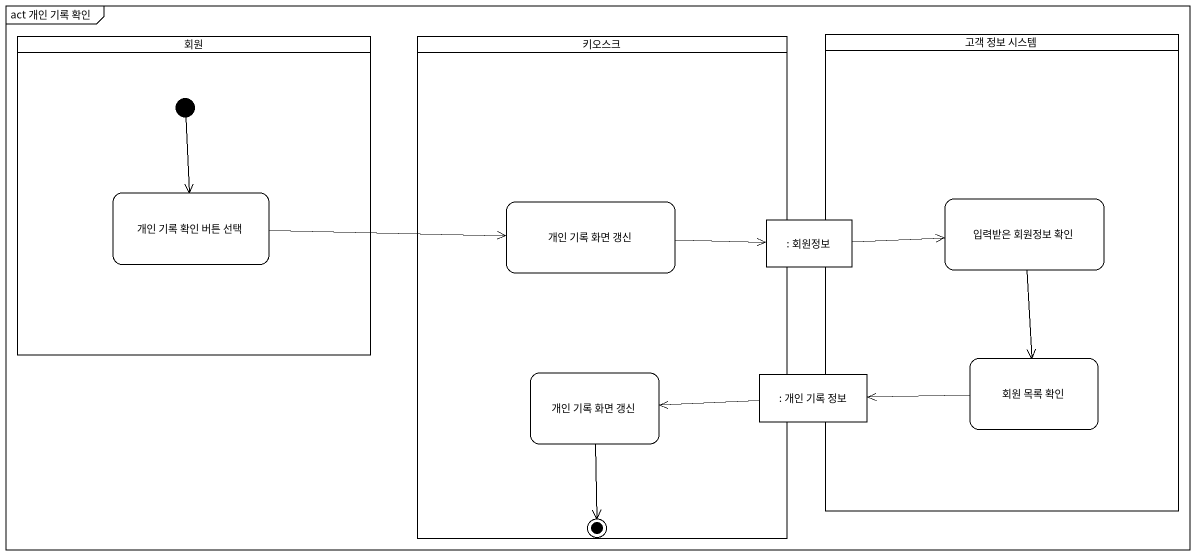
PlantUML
@startuml
mainframe act 개인 기록 확인
hide empty description
state 회원 <<partition>> {
  state "개인 기록 확인 버튼 선택" as 개인_기록_확인_버튼_선택
  [*] --> 개인_기록_확인_버튼_선택
}
state 키오스크 <<partition>> {
  state "개인 기록 화면 갱신" as 개인_기록_화면_갱신
  state "개인 기록 화면 갱신" as 개인_기록_화면_갱신_2
  개인_기록_화면_갱신_2 --> [*]
}
state "고객 정보 시스템" as 고객_정보_시스템 <<partition>> {
  state "입력받은 회원정보 확인" as 입력받은_회원정보_확인
  state "회원 목록 확인" as 회원_목록_확인
}
state ": 회원정보" as 회원정보 <<object>>
state ": 개인 기록 정보" as 개인_기록_정보 <<object>>
개인_기록_확인_버튼_선택 -right-> 개인_기록_화면_갱신
개인_기록_화면_갱신 -right-> 회원정보
회원정보 -right-> 입력받은_회원정보_확인
입력받은_회원정보_확인 --> 회원_목록_확인
개인_기록_정보 -left-> 개인_기록_화면_갱신_2
회원_목록_확인 -left-> 개인_기록_정보
@enduml
